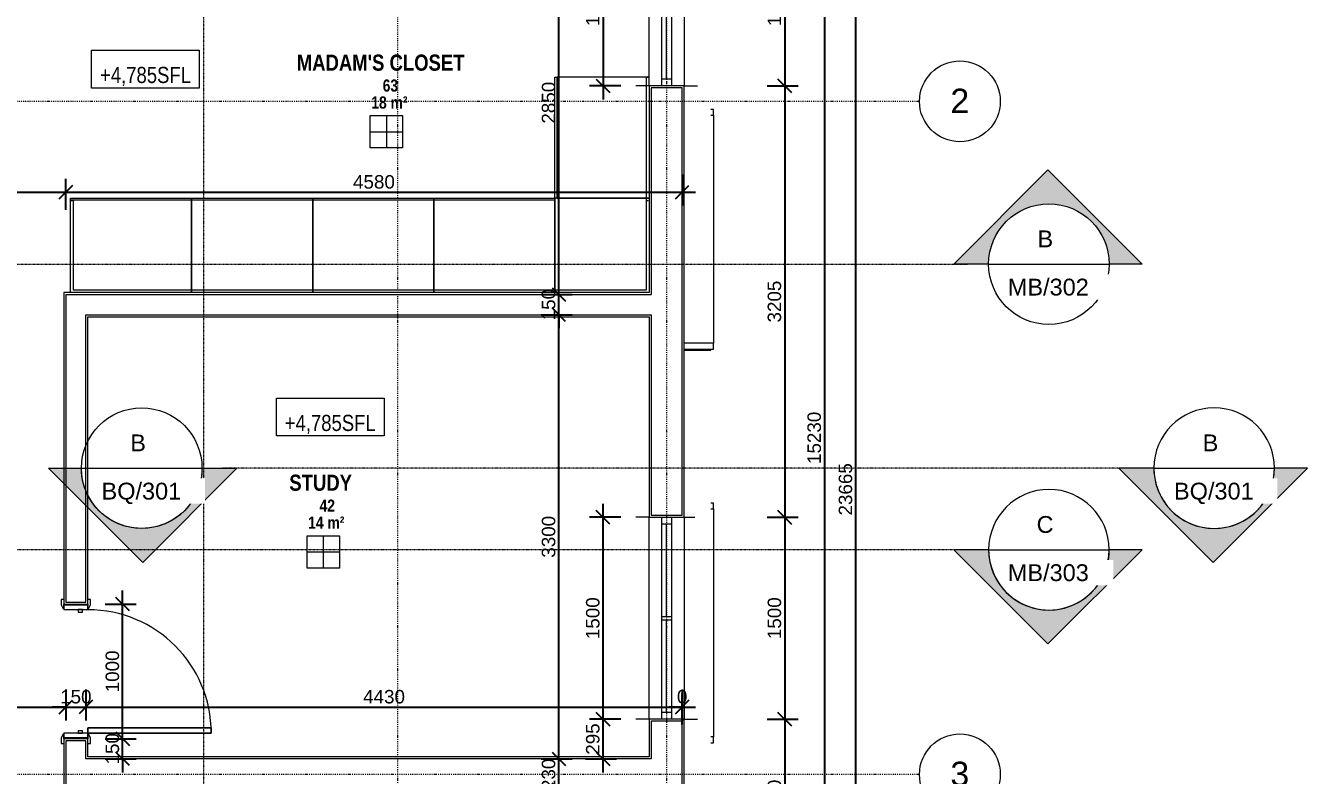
# Model space of a CAD drawing. Header units: millimetres. Extents: x -21051 to 202668, y -15646 to 13691.
# Drawn here: x 67724 to 77248, y -3515 to 2055 of the extents above; entities that cross this region are included whole.
import ezdxf

# ---------------------------------------------------------------- set-up
doc = ezdxf.new("R2010")
doc.units = ezdxf.units.MM
for name, pattern in [('Centre', [14.4, 3, -2.2, 7, -2.2]), ('Dash dot', [15.875, 6.35, -4.7625, 0, -4.7625]), ('TD_Dash', [4, 2, -2]), ('TD_Level Line', [8, 4, -2, 0, -2])]:
    doc.linetypes.add(name, pattern=pattern)
for name, color, linetype, lineweight in [('A-ANNO-DIMS', 211, 'Continuous', 9), ('A-AREA-IDEN', 2, 'Continuous', 9), ('A-DETL-MBND', 5, 'Continuous', 5), ('A-DOOR', 31, 'Continuous', 5), ('A-DOOR-FRAM', 31, 'Continuous', 5), ('A-GLAZ', 151, 'Continuous', 5), ('A-WALL', 113, 'Continuous', 5), ('G-ANNO-DIMS', 111, 'Continuous', 9), ('G-ANNO-SYMB', 111, 'Continuous', 9), ('I-WALL', 2, 'Continuous', 5), ('Q-CASE', 31, 'Continuous', 5), ('Q-CASE-HDLN', 31, 'TD_Dash', 5), ('S-GRID', 1, 'Continuous', 9), ('S-GRID-IDEN', 1, 'Continuous', 9)]:
    doc.layers.add(name, color=color, linetype=linetype, lineweight=lineweight)
doc.layers.get('0').off()
doc.styles.add('Arial', font='arial.ttf', dxfattribs={"height": 250})
doc.styles.add('Arial Narrow_1', font='ARIALN.TTF', dxfattribs={"height": 120})
doc.styles.add('Arial Narrow_B', font='ARIALNB.TTF', dxfattribs={"height": 90})
doc.styles.add('Arial Narrow_B_1', font='ARIALNB.TTF', dxfattribs={"height": 120})
doc.styles.add('Arial_1', font='arial.ttf', dxfattribs={"height": 125})
doc.styles.add('Arial_3', font='arial.ttf', dxfattribs={"height": 100})
doc.dimstyles.new('Arial_1_0', dxfattribs={"dimscale": 304.8, "dimtxt": 102.02594, "dimasz": 0.328084, "dimexe": 0.328084, "dimexo": 0.0625, "dimgap": 0.082021, "dimtad": 1, "dimdec": 0, "dimzin": 0, "dimdsep": 46, "dimtxsty": 'Arial_3', "dimblk1": 'OBLIQUE', "dimblk2": 'OBLIQUE', "dimsah": 1, "dimcen": 0.09, "dimdle": 0.328084, "dimazin": 0, "dimtfac": 1, "dimtdec": 4, "dimtix": 1, "dimtmove": 0, "dimatfit": 3, "dimfxl": 0.492126, "dimfxlon": 1, "dimtvp": 1, "dimtolj": 1, "dimtzin": 0, "dimarcsym": 2})

# ---------------------------------------------------------------- blocks, each defined once
blk = doc.blocks.new('Casement - 2L - 1500 X 1800-1200021-01_First floor')
at = {"layer": 'A-GLAZ'}
for p, q in [((-423.8, 130), (-423.8, 210)), ((1076.2, 130), (1076.2, 230)), ((-423.8, 35), (-373.8, 35)), ((-373.8, 35), (1026.2, 35)), ((-373.8, 35), (-373.8, -35)), ((313.2, 0), (-373.8, 0)), ((-373.8, 0), (-373.8, -15)), ((1026.2, 0), (339.2, 0)), ((1026.2, 35), (1026.2, -35)), ((1026.2, 35), (1076.2, 35)), ((-373.8, -35), (-423.8, -35)), ((1026.2, -35), (-373.8, -35)), ((1076.2, -35), (1026.2, -35)), ((-423.8, -130), (-423.8, -230)), ((1076.2, -130), (1076.2, -230))]:
    blk.add_line(p, q, dxfattribs=at)
at = {"layer": 'A-GLAZ', "linetype": 'Centre'}
for p, q in [((313.2, -35), (313.2, 35)), ((339.2, -35), (339.2, 35))]:
    blk.add_line(p, q, dxfattribs=at)
blk = doc.blocks.new('Casement - 2L - 900 toilet-917322-01_First floor')
at = {"layer": 'A-GLAZ'}
for p, q in [((-273.8, 130), (-273.8, 210)), ((926.2, 130), (926.2, 230)), ((-273.8, 35), (-223.8, 35)), ((-223.8, 35), (876.2, 35)), ((-223.8, 35), (-223.8, -35)), ((313.2, 0), (-223.8, 0)), ((-223.8, 0), (-223.8, -15)), ((876.2, 35), (876.2, -35)), ((876.2, 35), (926.2, 35)), ((-223.8, -35), (-273.8, -35)), ((876.2, -35), (-223.8, -35)), ((876.2, 0), (339.2, 0)), ((926.2, -35), (876.2, -35)), ((-273.8, -130), (-273.8, -230)), ((926.2, -130), (926.2, -230))]:
    blk.add_line(p, q, dxfattribs=at)
at = {"layer": 'A-GLAZ', "linetype": 'Centre'}
for p, q in [((313.2, -35), (313.2, 35)), ((339.2, -35), (339.2, 35))]:
    blk.add_line(p, q, dxfattribs=at)
blk = doc.blocks.new('Doors_IntSgl - 1000x2700mm-1172064-01_First floor')
at = {"layer": 'A-DOOR'}
for p, q in [((420, 1006), (420, 90)), ((458, 1006), (420, 1006)), ((420, 90), (420, 1006)), ((420, 1006), (458, 1006)), ((458, 90), (458, 1006)), ((458, 1006), (458, 90)), ((-495, 110), (-535, 110)), ((-535, 110), (-535, 90)), ((-469, 96), (-495, 110)), ((495, 110), (469, 96)), ((535, 110), (495, 110)), ((535, 90), (535, 110)), ((-500, 90), (-465, 90)), ((420, 90), (458, 90)), ((458, 90), (420, 90)), ((465, 90), (500, 90)), ((-535, -90), (-535, -110)), ((-465, -90), (-500, -90)), ((500, -90), (465, -90)), ((535, -110), (535, -90)), ((-535, -110), (-495, -110)), ((-495, -110), (-469, -96)), ((469, -96), (495, -110)), ((495, -110), (535, -110))]:
    blk.add_line(p, q, dxfattribs=at)
for centre, radius, start, end in [((458, 90), 916, 90, 180), ((-473, 89), 8.06, 7.12502, 60.25512), ((-473, 89), 8.06, 7.12502, 60.25512), ((473, 89), 8.06, 119.74488, 172.87498), ((473, 89), 8.06, 119.74488, 172.87498), ((-473, -89), 8.06, 299.74488, 352.87498), ((473, -89), 8.06, 187.12502, 240.25512)]:
    blk.add_arc(centre, radius, start, end, dxfattribs=at)
at = {"layer": 'A-DOOR-FRAM'}
for p, q in [((-460, 90), (-492, 90)), ((-492, 90), (-492, -90)), ((-460, -90), (-460, 90)), ((-441, 50), (-460, 50)), ((-460, 50), (-460, 18)), ((-460, 18), (-441, 18)), ((-441, 18), (-441, 50)), ((460, 50), (441, 50)), ((441, 50), (441, 18)), ((441, 18), (460, 18)), ((460, 90), (460, -90)), ((492, 90), (460, 90)), ((460, 18), (460, 50)), ((492, -90), (492, 90)), ((-492, -90), (-460, -90)), ((460, -90), (492, -90))]:
    blk.add_line(p, q, dxfattribs=at)
blk = doc.blocks.new('CAS_Casework - 1 Primary  __ Bedroom-1172080-01_First floor')
at = {"layer": 'Q-CASE'}
for p, q in [((-405.3, 580), (-405.3, 600)), ((-405.3, 580), (-405.3, -85)), ((474.7, 580), (-405.3, 580)), ((474.7, -85), (474.7, 580)), ((494.7, 600), (494.7, -85)), ((-405.3, -85), (474.7, -85)), ((-405.3, -100), (-405.3, -85)), ((474.7, -85), (494.7, -85)), ((494.7, -85), (474.7, -85)), ((494.7, -85), (494.7, -100)), ((494.7, -100), (-405.3, -100))]:
    blk.add_line(p, q, dxfattribs=at)
at = {"layer": 'Q-CASE-HDLN'}
for p, q in [((-405.3, 600), (-405.3, 580)), ((494.7, 600), (494.7, -80)), ((474.7, -80), (494.7, -80))]:
    blk.add_line(p, q, dxfattribs=at)
blk = doc.blocks.new('CAS_Casework - 1 Primary  __ Bedroom-1172083-01_First floor')
at = {"layer": 'Q-CASE'}
for p, q in [((-405.3, 580), (-405.3, 600)), ((-405.3, 580), (-405.3, -85)), ((494.7, 580), (-405.3, 580)), ((494.7, 600), (494.7, 580)), ((494.7, -85), (494.7, 580)), ((-405.3, -85), (494.7, -85)), ((-405.3, -100), (-405.3, -85)), ((494.7, -85), (494.7, -100)), ((494.7, -100), (-405.3, -100))]:
    blk.add_line(p, q, dxfattribs=at)
at = {"layer": 'Q-CASE-HDLN'}
for p, q in [((-405.3, 600), (-405.3, 580)), ((494.7, 600), (494.7, 580))]:
    blk.add_line(p, q, dxfattribs=at)
blk = doc.blocks.new('CAS_Casework - 1 Primary  __ Bedroom-V12-01_First floor')
at = {"layer": 'Q-CASE'}
for p, q in [((-405.3, 580), (-405.3, 600)), ((-405.3, 580), (-405.3, -85)), ((494.7, 580), (-405.3, 580)), ((494.7, 600), (494.7, 580)), ((494.7, -85), (494.7, 580)), ((-405.3, -85), (494.7, -85)), ((494.7, -85), (494.7, -100)), ((494.7, -100), (-405.3, -100))]:
    blk.add_line(p, q, dxfattribs=at)
at = {"layer": 'Q-CASE-HDLN'}
for p, q in [((-405.3, 600), (-405.3, 580)), ((494.7, 600), (494.7, 580))]:
    blk.add_line(p, q, dxfattribs=at)
blk = doc.blocks.new('CAS_Casework - 1 Primary  __ Bedroom-1172086-01_First floor')
at = {"layer": 'Q-CASE'}
for p, q in [((-285.3, 580), (-285.3, -100)), ((394.7, 580), (-285.3, 580)), ((394.7, 600), (394.7, 580)), ((394.7, -100), (394.7, 580)), ((-285.3, -100), (-305.3, -100)), ((-285.3, -100), (394.7, -100))]:
    blk.add_line(p, q, dxfattribs=at)
at = {"layer": 'Q-CASE-HDLN'}
for p, q in [((394.7, 600), (394.7, 580)), ((-305.3, -80), (-285.3, -80))]:
    blk.add_line(p, q, dxfattribs=at)
blk = doc.blocks.new('CAS_Casework - 1 Primary  __ Bedroom-V13-01_First floor')
at = {"layer": 'Q-CASE'}
for p, q in [((-405.3, 580), (-405.3, 600)), ((-405.3, 580), (-405.3, -85)), ((494.7, 580), (-405.3, 580)), ((494.7, 600), (494.7, 580)), ((494.7, -85), (494.7, 580)), ((-405.3, -85), (494.7, -85)), ((-405.3, -100), (-405.3, -85)), ((494.7, -100), (-405.3, -100))]:
    blk.add_line(p, q, dxfattribs=at)
at = {"layer": 'Q-CASE-HDLN'}
for p, q in [((-405.3, 600), (-405.3, 580)), ((494.7, 600), (494.7, 580))]:
    blk.add_line(p, q, dxfattribs=at)
blk = doc.blocks.new('hood 43 - hood 1-1147549-01_First floor')
at = {"layer": 'A-DETL-MBND'}
for p, q in [((-5307.3, -4253.2), (-7000.9, -4308.9)), ((-5308, -4233.2), (-5307.3, -4253.2)), ((-5307.3, -4253.2), (-5264.3, -4251.8)), ((-5264.3, -4251.8), (-5265, -4231.8)), ((-7044.6, -4290.3), (-7044, -4310.3)), ((-7044, -4310.3), (-7000.9, -4308.9)), ((-7000.9, -4308.9), (-7001.6, -4288.9))]:
    blk.add_line(p, q, dxfattribs=at)
blk = doc.blocks.new('hood 44 - hood 1-1150410-01_First floor')
at = {"layer": 'A-DETL-MBND'}
for p, q in [((-7058.5, -4093.2), (-7052, -4290.6)), ((-7051.1, -4092.9), (-7044, -4310.3)), ((-7000.9, -4308.9), (-7008.1, -4091.5)), ((-5307.3, -4253.2), (-7000.9, -4308.9)), ((-5308, -4233.2), (-5307.3, -4253.2)), ((-5307.3, -4253.2), (-5264.3, -4251.8)), ((-5264.3, -4251.8), (-5265, -4231.8)), ((-7052, -4290.6), (-7044.6, -4290.3)), ((-7044, -4310.3), (-7000.9, -4308.9))]:
    blk.add_line(p, q, dxfattribs=at)
blk = doc.blocks.new('Grid - _-182767-01_First floor')
at = {"layer": 'S-GRID-IDEN'}
blk.add_circle((0, 0), 3, dxfattribs=at)
blk = doc.blocks.new('Section - _-1243848-01_First floor')
at = {"layer": 'G-ANNO-SYMB'}
h = blk.add_hatch(color=256, dxfattribs=at)
edge = h.paths.add_edge_path()
edge.add_line((-12.925, 0), (-5.927, 6.998))
edge.add_line((-5.927, 6.998), (1.071, 0))
edge.add_line((1.071, 0), (-1.52, 0))
edge.add_arc((-6, 0), 4.48, 0, 180)
edge.add_line((-10.48, 0), (-12.925, 0))
for p, q in [((-5.927, 6.998), (-12.925, 0)), ((1.071, 0), (-5.927, 6.998)), ((-12.925, 0), (-10.48, 0)), ((-1.52, 0), (1.071, 0))]:
    blk.add_line(p, q, dxfattribs=at)
for start, end in [(360, 180), (0, 180), (180, 360)]:
    blk.add_arc((-6, 0), 4.48, start, end, dxfattribs=at)
blk = doc.blocks.new('Room Tag B - Medium_rfaX - Name and Number-1261570-01_First floor')
at = {"layer": 'A-AREA-IDEN'}
for p, q in [((-2.752, -5.004), (-2.752, -2.604)), ((-2.752, -2.604), (-0.352, -2.604)), ((-1.552, -2.604), (-1.552, -5.004)), ((-0.352, -2.604), (-0.352, -5.004)), ((-2.752, -3.804), (-0.352, -3.804)), ((-0.352, -5.004), (-2.752, -5.004))]:
    blk.add_line(p, q, dxfattribs=at)
blk = doc.blocks.new('_Oblique')
at = {"color": 0, "linetype": 'ByBlock', "lineweight": -2}
blk.add_line((-0.5, -0.5), (0.5, 0.5), dxfattribs=at)
blk = doc.blocks.new('*D925')
at = {"layer": 'A-ANNO-DIMS', "color": 0, "lineweight": -2, "transparency": 16777216}
for p, q in [((73364.1, 2907.3), (73364.1, 1507.3)), ((73233.2, 2807.3), (73464.1, 2807.3)), ((73233.2, 1607.3), (73464.1, 1607.3))]:
    blk.add_line(p, q, dxfattribs=at)
at = {"layer": 'Defpoints', "color": 0, "transparency": 16777216}
for p in [(73214.1, 2807.3), (73214.1, 1607.3), (73364.1, 1607.3)]:
    blk.add_point(p, dxfattribs=at)
at = {"layer": 'A-ANNO-DIMS', "color": 0, "lineweight": -2, "transparency": 16777216, "xscale": 100, "yscale": 100, "zscale": 100}
for p, rotation in [((73364.1, 2807.3), 90), ((73364.1, 1607.3), 270)]:
    blk.add_blockref('_Oblique', p, dxfattribs=dict(at, rotation=rotation))
at = {"layer": 'A-ANNO-DIMS', "color": 0, "transparency": 16777216, "insert": (73288.1, 2207.3), "char_height": 100, "width": 369.177, "attachment_point": 5, "rotation": 90, "style": 'Arial_3'}
blk.add_mtext('\\A1;1200', dxfattribs=at)
blk = doc.blocks.new('*D926')
at = {"layer": 'A-ANNO-DIMS', "color": 0, "lineweight": -2, "transparency": 16777216}
for p, q in [((73364.1, 1707.3), (73364.1, -1697.7)), ((73233.2, 1607.3), (73464.1, 1607.3)), ((73233.2, -1597.7), (73464.1, -1597.7))]:
    blk.add_line(p, q, dxfattribs=at)
at = {"layer": 'Defpoints', "color": 0, "transparency": 16777216}
for p in [(73214.1, 1607.3), (73214.1, -1597.7), (73364.1, -1597.7)]:
    blk.add_point(p, dxfattribs=at)
at = {"layer": 'A-ANNO-DIMS', "color": 0, "lineweight": -2, "transparency": 16777216, "xscale": 100, "yscale": 100, "zscale": 100}
for p, rotation in [((73364.1, 1607.3), 90), ((73364.1, -1597.7), 270)]:
    blk.add_blockref('_Oblique', p, dxfattribs=dict(at, rotation=rotation))
at = {"layer": 'A-ANNO-DIMS', "color": 0, "transparency": 16777216, "insert": (73288.1, 4.8), "char_height": 100, "width": 369.177, "attachment_point": 5, "rotation": 90, "style": 'Arial_3'}
blk.add_mtext('\\A1;3205', dxfattribs=at)
blk = doc.blocks.new('*D927')
at = {"layer": 'A-ANNO-DIMS', "color": 0, "lineweight": -2, "transparency": 16777216}
for p, q in [((73364.1, -1497.7), (73364.1, -3197.7)), ((73233.2, -1597.7), (73464.1, -1597.7)), ((73233.2, -3097.7), (73464.1, -3097.7))]:
    blk.add_line(p, q, dxfattribs=at)
at = {"layer": 'Defpoints', "color": 0, "transparency": 16777216}
for p in [(73214.1, -1597.7), (73214.1, -3097.7), (73364.1, -3097.7)]:
    blk.add_point(p, dxfattribs=at)
at = {"layer": 'A-ANNO-DIMS', "color": 0, "lineweight": -2, "transparency": 16777216, "xscale": 100, "yscale": 100, "zscale": 100}
for p, rotation in [((73364.1, -1597.7), 90), ((73364.1, -3097.7), 270)]:
    blk.add_blockref('_Oblique', p, dxfattribs=dict(at, rotation=rotation))
at = {"layer": 'A-ANNO-DIMS', "color": 0, "transparency": 16777216, "insert": (73288.1, -2347.7), "char_height": 100, "width": 369.177, "attachment_point": 5, "rotation": 90, "style": 'Arial_3'}
blk.add_mtext('\\A1;1500', dxfattribs=at)
blk = doc.blocks.new('*D928')
at = {"layer": 'A-ANNO-DIMS', "color": 0, "lineweight": -2, "transparency": 16777216}
for p, q in [((73364.1, -2997.7), (73364.1, -4407.7)), ((73233.2, -3097.7), (73464.1, -3097.7)), ((73233.2, -4307.7), (73464.1, -4307.7))]:
    blk.add_line(p, q, dxfattribs=at)
at = {"layer": 'Defpoints', "color": 0, "transparency": 16777216}
for p in [(73214.1, -3097.7), (73214.1, -4307.7), (73364.1, -4307.7)]:
    blk.add_point(p, dxfattribs=at)
at = {"layer": 'A-ANNO-DIMS', "color": 0, "lineweight": -2, "transparency": 16777216, "xscale": 100, "yscale": 100, "zscale": 100}
for p, rotation in [((73364.1, -3097.7), 90), ((73364.1, -4307.7), 270)]:
    blk.add_blockref('_Oblique', p, dxfattribs=dict(at, rotation=rotation))
at = {"layer": 'A-ANNO-DIMS', "color": 0, "transparency": 16777216, "insert": (73288.1, -3702.7), "char_height": 100, "width": 369.177, "attachment_point": 5, "rotation": 90, "style": 'Arial_3'}
blk.add_mtext('\\A1;1210', dxfattribs=at)
blk = doc.blocks.new('*D932')
at = {"layer": 'A-ANNO-DIMS', "color": 0, "lineweight": -2, "transparency": 16777216}
for p, q in [((73659.7, 6707.3), (73659.7, -8722.7)), ((73528.8, 6607.3), (73759.7, 6607.3)), ((73528.8, -8622.7), (73759.7, -8622.7))]:
    blk.add_line(p, q, dxfattribs=at)
at = {"layer": 'Defpoints', "color": 0, "transparency": 16777216}
for p in [(73509.7, 6607.3), (73509.7, -8622.7), (73659.7, -8622.7)]:
    blk.add_point(p, dxfattribs=at)
at = {"layer": 'A-ANNO-DIMS', "color": 0, "lineweight": -2, "transparency": 16777216, "xscale": 100, "yscale": 100, "zscale": 100}
for p, rotation in [((73659.7, 6607.3), 90), ((73659.7, -8622.7), 270)]:
    blk.add_blockref('_Oblique', p, dxfattribs=dict(at, rotation=rotation))
at = {"layer": 'A-ANNO-DIMS', "color": 0, "transparency": 16777216, "insert": (73583.6, -1007.7), "char_height": 100, "width": 461.471, "attachment_point": 5, "rotation": 90, "style": 'Arial_3'}
blk.add_mtext('\\A1;15230', dxfattribs=at)
blk = doc.blocks.new('*D951')
at = {"layer": 'A-ANNO-DIMS', "color": 0, "lineweight": -2, "transparency": 16777216}
for p, q in [((73892, -13322.7), (73892, 10542.3)), ((73761, 10442.3), (73992, 10442.3)), ((73761, -13222.7), (73992, -13222.7))]:
    blk.add_line(p, q, dxfattribs=at)
at = {"layer": 'Defpoints', "color": 0, "transparency": 16777216}
for p in [(73742, 10442.3), (73892, 10442.3), (73742, -13222.7)]:
    blk.add_point(p, dxfattribs=at)
at = {"layer": 'A-ANNO-DIMS', "color": 0, "lineweight": -2, "transparency": 16777216, "xscale": 100, "yscale": 100, "zscale": 100}
for p, rotation in [((73892, 10442.3), 90), ((73892, -13222.7), 270)]:
    blk.add_blockref('_Oblique', p, dxfattribs=dict(at, rotation=rotation))
at = {"layer": 'A-ANNO-DIMS', "color": 0, "transparency": 16777216, "insert": (73815.9, -1390.2), "char_height": 100, "width": 461.471, "attachment_point": 5, "rotation": 90, "style": 'Arial_3'}
blk.add_mtext('\\A1;23665', dxfattribs=at)
blk = doc.blocks.new('*D1027')
at = {"layer": 'A-ANNO-DIMS', "color": 0, "lineweight": -2, "transparency": 16777216}
for p, q in [((66602, -2876.4), (66602, -3107.4)), ((68022, -2876.4), (68022, -3107.4)), ((66502, -3007.4), (68122, -3007.4))]:
    blk.add_line(p, q, dxfattribs=at)
at = {"layer": 'Defpoints', "color": 0, "transparency": 16777216}
for p in [(66602, -2857.4), (68022, -2857.4), (68022, -3007.4)]:
    blk.add_point(p, dxfattribs=at)
at = {"layer": 'A-ANNO-DIMS', "color": 0, "lineweight": -2, "transparency": 16777216, "xscale": 100, "yscale": 100, "zscale": 100, "rotation": 180}
blk.add_blockref('_Oblique', (66602, -3007.4), dxfattribs=at)
at = {"layer": 'A-ANNO-DIMS', "color": 0, "lineweight": -2, "transparency": 16777216, "xscale": 100, "yscale": 100, "zscale": 100}
blk.add_blockref('_Oblique', (68022, -3007.4), dxfattribs=at)
at = {"layer": 'A-ANNO-DIMS', "color": 0, "transparency": 16777216, "insert": (67312, -2931.3), "char_height": 100, "width": 369.177, "attachment_point": 5, "style": 'Arial_3'}
blk.add_mtext('\\A1;1420', dxfattribs=at)
blk = doc.blocks.new('*D1028')
at = {"layer": 'A-ANNO-DIMS', "color": 0, "lineweight": -2, "transparency": 16777216}
for p, q in [((68022, -2876.4), (68022, -3107.4)), ((68172, -2876.4), (68172, -3107.4)), ((68022, -3007.4), (67922, -3007.4)), ((68022, -3007.4), (68172, -3007.4)), ((68172, -3007.4), (68272, -3007.4))]:
    blk.add_line(p, q, dxfattribs=at)
at = {"layer": 'Defpoints', "color": 0, "transparency": 16777216}
for p in [(68022, -2857.4), (68172, -2857.4), (68172, -3007.4)]:
    blk.add_point(p, dxfattribs=at)
at = {"layer": 'A-ANNO-DIMS', "color": 0, "lineweight": -2, "transparency": 16777216, "xscale": 100, "yscale": 100, "zscale": 100}
blk.add_blockref('_Oblique', (68022, -3007.4), dxfattribs=at)
at = {"layer": 'A-ANNO-DIMS', "color": 0, "lineweight": -2, "transparency": 16777216, "xscale": 100, "yscale": 100, "zscale": 100, "rotation": 180}
blk.add_blockref('_Oblique', (68172, -3007.4), dxfattribs=at)
at = {"layer": 'A-ANNO-DIMS', "color": 0, "transparency": 16777216, "insert": (68097, -2931.3), "char_height": 100, "width": 276.883, "attachment_point": 5, "style": 'Arial_3'}
blk.add_mtext('\\A1;150', dxfattribs=at)
blk = doc.blocks.new('*D1029')
at = {"layer": 'A-ANNO-DIMS', "color": 0, "lineweight": -2, "transparency": 16777216}
for p, q in [((68172, -2876.4), (68172, -3107.4)), ((72602, -2876.4), (72602, -3107.4)), ((68072, -3007.4), (72702, -3007.4))]:
    blk.add_line(p, q, dxfattribs=at)
at = {"layer": 'Defpoints', "color": 0, "transparency": 16777216}
for p in [(68172, -2857.4), (72602, -2857.4), (72602, -3007.4)]:
    blk.add_point(p, dxfattribs=at)
at = {"layer": 'A-ANNO-DIMS', "color": 0, "lineweight": -2, "transparency": 16777216, "xscale": 100, "yscale": 100, "zscale": 100, "rotation": 180}
blk.add_blockref('_Oblique', (68172, -3007.4), dxfattribs=at)
at = {"layer": 'A-ANNO-DIMS', "color": 0, "lineweight": -2, "transparency": 16777216, "xscale": 100, "yscale": 100, "zscale": 100}
blk.add_blockref('_Oblique', (72602, -3007.4), dxfattribs=at)
at = {"layer": 'A-ANNO-DIMS', "color": 0, "transparency": 16777216, "insert": (70387, -2931.3), "char_height": 100, "width": 369.177, "attachment_point": 5, "style": 'Arial_3'}
blk.add_mtext('\\A1;4430', dxfattribs=at)
blk = doc.blocks.new('*D1030')
at = {"layer": 'A-ANNO-DIMS', "color": 0, "lineweight": -2, "transparency": 16777216}
for p, q in [((72602, -2876.4), (72602, -3107.4)), ((72602, -3138.3), (72602, -2907.4)), ((72602, -3007.4), (72502, -3007.4)), ((72602, -3007.4), (72702, -3007.4))]:
    blk.add_line(p, q, dxfattribs=at)
at = {"layer": 'Defpoints', "color": 0, "transparency": 16777216}
for p in [(72602, -2857.4), (72602, -3007.4), (72602, -3157.4)]:
    blk.add_point(p, dxfattribs=at)
at = {"layer": 'A-ANNO-DIMS', "color": 0, "lineweight": -2, "transparency": 16777216, "xscale": 100, "yscale": 100, "zscale": 100}
blk.add_blockref('_Oblique', (72602, -3007.4), dxfattribs=at)
at = {"layer": 'A-ANNO-DIMS', "color": 0, "lineweight": -2, "transparency": 16777216, "xscale": 100, "yscale": 100, "zscale": 100, "rotation": 180}
blk.add_blockref('_Oblique', (72602, -3007.4), dxfattribs=at)
at = {"layer": 'A-ANNO-DIMS', "color": 0, "transparency": 16777216, "insert": (72602, -2931.3), "char_height": 100, "width": 92.294, "attachment_point": 5, "style": 'Arial_3'}
blk.add_mtext('\\A1;0', dxfattribs=at)
blk = doc.blocks.new('*D1040')
at = {"layer": 'A-ANNO-DIMS', "color": 0, "lineweight": -2, "transparency": 16777216}
for p, q in [((66602, 948.4), (66602, 717.4)), ((68022, 686.5), (68022, 917.4)), ((66502, 817.4), (68122, 817.4))]:
    blk.add_line(p, q, dxfattribs=at)
at = {"layer": 'Defpoints', "color": 0, "transparency": 16777216}
for p in [(66602, 967.4), (68022, 817.4), (68022, 667.4)]:
    blk.add_point(p, dxfattribs=at)
at = {"layer": 'A-ANNO-DIMS', "color": 0, "lineweight": -2, "transparency": 16777216, "xscale": 100, "yscale": 100, "zscale": 100, "rotation": 180}
blk.add_blockref('_Oblique', (66602, 817.4), dxfattribs=at)
at = {"layer": 'A-ANNO-DIMS', "color": 0, "lineweight": -2, "transparency": 16777216, "xscale": 100, "yscale": 100, "zscale": 100}
blk.add_blockref('_Oblique', (68022, 817.4), dxfattribs=at)
at = {"layer": 'A-ANNO-DIMS', "color": 0, "transparency": 16777216, "insert": (67312, 893.5), "char_height": 100, "width": 369.177, "attachment_point": 5, "style": 'Arial_3'}
blk.add_mtext('\\A1;1420', dxfattribs=at)
blk = doc.blocks.new('*D1041')
at = {"layer": 'A-ANNO-DIMS', "color": 0, "lineweight": -2, "transparency": 16777216}
for p, q in [((68022, 686.5), (68022, 917.4)), ((72602, 948.4), (72602, 717.4)), ((67922, 817.4), (72702, 817.4))]:
    blk.add_line(p, q, dxfattribs=at)
at = {"layer": 'Defpoints', "color": 0, "transparency": 16777216}
for p in [(72602, 967.4), (72602, 817.4), (68022, 667.4)]:
    blk.add_point(p, dxfattribs=at)
at = {"layer": 'A-ANNO-DIMS', "color": 0, "lineweight": -2, "transparency": 16777216, "xscale": 100, "yscale": 100, "zscale": 100, "rotation": 180}
blk.add_blockref('_Oblique', (68022, 817.4), dxfattribs=at)
at = {"layer": 'A-ANNO-DIMS', "color": 0, "lineweight": -2, "transparency": 16777216, "xscale": 100, "yscale": 100, "zscale": 100}
blk.add_blockref('_Oblique', (72602, 817.4), dxfattribs=at)
at = {"layer": 'A-ANNO-DIMS', "color": 0, "transparency": 16777216, "insert": (70312, 893.5), "char_height": 100, "width": 369.177, "attachment_point": 5, "style": 'Arial_3'}
blk.add_mtext('\\A1;4580', dxfattribs=at)
blk = doc.blocks.new('*D1045')
at = {"layer": 'A-ANNO-DIMS', "color": 0, "lineweight": -2, "transparency": 16777216}
for p, q in [((72014.4, 2907.3), (72014.4, 1507.3)), ((72145.3, 2807.3), (71914.4, 2807.3)), ((72145.3, 1607.3), (71914.4, 1607.3))]:
    blk.add_line(p, q, dxfattribs=at)
at = {"layer": 'Defpoints', "color": 0, "transparency": 16777216}
for p in [(72164.4, 2807.3), (72014.4, 1607.3), (72164.4, 1607.3)]:
    blk.add_point(p, dxfattribs=at)
at = {"layer": 'A-ANNO-DIMS', "color": 0, "lineweight": -2, "transparency": 16777216, "xscale": 100, "yscale": 100, "zscale": 100}
for p, rotation in [((72014.4, 2807.3), 90), ((72014.4, 1607.3), 270)]:
    blk.add_blockref('_Oblique', p, dxfattribs=dict(at, rotation=rotation))
at = {"layer": 'A-ANNO-DIMS', "color": 0, "transparency": 16777216, "insert": (71938.3, 2207.3), "char_height": 100, "width": 369.177, "attachment_point": 5, "rotation": 90, "style": 'Arial_3'}
blk.add_mtext('\\A1;1200', dxfattribs=at)
blk = doc.blocks.new('*D1046')
at = {"layer": 'A-ANNO-DIMS', "color": 0, "lineweight": -2, "transparency": 16777216}
for p, q in [((72014.4, -3492.7), (72014.4, -2997.7)), ((72145.3, -3097.7), (71914.4, -3097.7)), ((71883.4, -3392.7), (72114.4, -3392.7))]:
    blk.add_line(p, q, dxfattribs=at)
at = {"layer": 'Defpoints', "color": 0, "transparency": 16777216}
for p in [(72014.4, -3097.7), (72164.4, -3097.7), (71864.4, -3392.7)]:
    blk.add_point(p, dxfattribs=at)
at = {"layer": 'A-ANNO-DIMS', "color": 0, "lineweight": -2, "transparency": 16777216, "xscale": 100, "yscale": 100, "zscale": 100}
for p, rotation in [((72014.4, -3097.7), 90), ((72014.4, -3392.7), 270)]:
    blk.add_blockref('_Oblique', p, dxfattribs=dict(at, rotation=rotation))
at = {"layer": 'A-ANNO-DIMS', "color": 0, "transparency": 16777216, "insert": (71938.3, -3245.2), "char_height": 100, "width": 276.883, "attachment_point": 5, "rotation": 90, "style": 'Arial_3'}
blk.add_mtext('\\A1;295', dxfattribs=at)
blk = doc.blocks.new('*D1047')
at = {"layer": 'A-ANNO-DIMS', "color": 0, "lineweight": -2, "transparency": 16777216}
for p, q in [((72014.4, -3197.7), (72014.4, -1497.7)), ((72145.3, -1597.7), (71914.4, -1597.7)), ((72145.3, -3097.7), (71914.4, -3097.7))]:
    blk.add_line(p, q, dxfattribs=at)
at = {"layer": 'Defpoints', "color": 0, "transparency": 16777216}
for p in [(72014.4, -1597.7), (72164.4, -1597.7), (72164.4, -3097.7)]:
    blk.add_point(p, dxfattribs=at)
at = {"layer": 'A-ANNO-DIMS', "color": 0, "lineweight": -2, "transparency": 16777216, "xscale": 100, "yscale": 100, "zscale": 100}
for p, rotation in [((72014.4, -1597.7), 90), ((72014.4, -3097.7), 270)]:
    blk.add_blockref('_Oblique', p, dxfattribs=dict(at, rotation=rotation))
at = {"layer": 'A-ANNO-DIMS', "color": 0, "transparency": 16777216, "insert": (71938.3, -2347.7), "char_height": 100, "width": 369.177, "attachment_point": 5, "rotation": 90, "style": 'Arial_3'}
blk.add_mtext('\\A1;1500', dxfattribs=at)
blk = doc.blocks.new('*D1052')
at = {"layer": 'A-ANNO-DIMS', "color": 0, "lineweight": -2, "transparency": 16777216}
for p, q in [((71685.8, -3392.7), (71685.8, -3292.7)), ((71554.9, -3392.7), (71785.8, -3392.7)), ((71685.8, -3622.7), (71685.8, -3392.7)), ((71554.9, -3622.7), (71785.8, -3622.7)), ((71685.8, -3622.7), (71685.8, -3722.7))]:
    blk.add_line(p, q, dxfattribs=at)
at = {"layer": 'Defpoints', "color": 0, "transparency": 16777216}
for p in [(71535.8, -3392.7), (71685.8, -3392.7), (71535.8, -3622.7)]:
    blk.add_point(p, dxfattribs=at)
at = {"layer": 'A-ANNO-DIMS', "color": 0, "lineweight": -2, "transparency": 16777216, "xscale": 100, "yscale": 100, "zscale": 100}
for p, rotation in [((71685.8, -3392.7), 270), ((71685.8, -3622.7), 90)]:
    blk.add_blockref('_Oblique', p, dxfattribs=dict(at, rotation=rotation))
at = {"layer": 'A-ANNO-DIMS', "color": 0, "transparency": 16777216, "insert": (71609.8, -3507.7), "char_height": 100, "width": 276.883, "attachment_point": 5, "rotation": 90, "style": 'Arial_3'}
blk.add_mtext('\\A1;230', dxfattribs=at)
blk = doc.blocks.new('*D1053')
at = {"layer": 'A-ANNO-DIMS', "color": 0, "lineweight": -2, "transparency": 16777216}
for p, q in [((71685.8, -3492.7), (71685.8, 7.3)), ((71554.9, -92.7), (71785.8, -92.7)), ((71554.9, -3392.7), (71785.8, -3392.7))]:
    blk.add_line(p, q, dxfattribs=at)
at = {"layer": 'Defpoints', "color": 0, "transparency": 16777216}
for p in [(71535.8, -92.7), (71685.8, -92.7), (71535.8, -3392.7)]:
    blk.add_point(p, dxfattribs=at)
at = {"layer": 'A-ANNO-DIMS', "color": 0, "lineweight": -2, "transparency": 16777216, "xscale": 100, "yscale": 100, "zscale": 100}
for p, rotation in [((71685.8, -92.7), 90), ((71685.8, -3392.7), 270)]:
    blk.add_blockref('_Oblique', p, dxfattribs=dict(at, rotation=rotation))
at = {"layer": 'A-ANNO-DIMS', "color": 0, "transparency": 16777216, "insert": (71609.8, -1742.7), "char_height": 100, "width": 369.177, "attachment_point": 5, "rotation": 90, "style": 'Arial_3'}
blk.add_mtext('\\A1;3300', dxfattribs=at)
blk = doc.blocks.new('*D1054')
at = {"layer": 'A-ANNO-DIMS', "color": 0, "lineweight": -2, "transparency": 16777216}
for p, q in [((71685.8, 57.3), (71685.8, 157.3)), ((71554.9, 57.3), (71785.8, 57.3)), ((71685.8, -92.7), (71685.8, 57.3)), ((71554.9, -92.7), (71785.8, -92.7)), ((71685.8, -92.7), (71685.8, -192.7))]:
    blk.add_line(p, q, dxfattribs=at)
at = {"layer": 'Defpoints', "color": 0, "transparency": 16777216}
for p in [(71535.8, 57.3), (71685.8, 57.3), (71535.8, -92.7)]:
    blk.add_point(p, dxfattribs=at)
at = {"layer": 'A-ANNO-DIMS', "color": 0, "lineweight": -2, "transparency": 16777216, "xscale": 100, "yscale": 100, "zscale": 100}
for p, rotation in [((71685.8, 57.3), 270), ((71685.8, -92.7), 90)]:
    blk.add_blockref('_Oblique', p, dxfattribs=dict(at, rotation=rotation))
at = {"layer": 'A-ANNO-DIMS', "color": 0, "transparency": 16777216, "insert": (71609.8, -17.7), "char_height": 100, "width": 276.883, "attachment_point": 5, "rotation": 90, "style": 'Arial_3'}
blk.add_mtext('\\A1;150', dxfattribs=at)
blk = doc.blocks.new('*D1055')
at = {"layer": 'A-ANNO-DIMS', "color": 0, "lineweight": -2, "transparency": 16777216}
for p, q in [((71685.8, -42.7), (71685.8, 3007.3)), ((71554.9, 2907.3), (71785.8, 2907.3)), ((71554.9, 57.3), (71785.8, 57.3))]:
    blk.add_line(p, q, dxfattribs=at)
at = {"layer": 'Defpoints', "color": 0, "transparency": 16777216}
for p in [(71535.8, 2907.3), (71685.8, 2907.3), (71535.8, 57.3)]:
    blk.add_point(p, dxfattribs=at)
at = {"layer": 'A-ANNO-DIMS', "color": 0, "lineweight": -2, "transparency": 16777216, "xscale": 100, "yscale": 100, "zscale": 100}
for p, rotation in [((71685.8, 2907.3), 90), ((71685.8, 57.3), 270)]:
    blk.add_blockref('_Oblique', p, dxfattribs=dict(at, rotation=rotation))
at = {"layer": 'A-ANNO-DIMS', "color": 0, "transparency": 16777216, "insert": (71609.8, 1482.3), "char_height": 100, "width": 369.177, "attachment_point": 5, "rotation": 90, "style": 'Arial_3'}
blk.add_mtext('\\A1;2850', dxfattribs=at)
blk = doc.blocks.new('*D1066')
at = {"layer": 'A-ANNO-DIMS', "color": 0, "lineweight": -2, "transparency": 16777216}
for p, q in [((68444.9, -3242.7), (68444.9, -3142.7)), ((68313.9, -3242.7), (68544.9, -3242.7)), ((68444.9, -3392.7), (68444.9, -3242.7)), ((68313.9, -3392.7), (68544.9, -3392.7)), ((68444.9, -3392.7), (68444.9, -3492.7))]:
    blk.add_line(p, q, dxfattribs=at)
at = {"layer": 'Defpoints', "color": 0, "transparency": 16777216}
for p in [(68294.9, -3242.7), (68444.9, -3242.7), (68294.9, -3392.7)]:
    blk.add_point(p, dxfattribs=at)
at = {"layer": 'A-ANNO-DIMS', "color": 0, "lineweight": -2, "transparency": 16777216, "xscale": 100, "yscale": 100, "zscale": 100}
for p, rotation in [((68444.9, -3242.7), 270), ((68444.9, -3392.7), 90)]:
    blk.add_blockref('_Oblique', p, dxfattribs=dict(at, rotation=rotation))
at = {"layer": 'A-ANNO-DIMS', "color": 0, "transparency": 16777216, "insert": (68368.8, -3317.7), "char_height": 100, "width": 276.883, "attachment_point": 5, "rotation": 90, "style": 'Arial_3'}
blk.add_mtext('\\A1;150', dxfattribs=at)
blk = doc.blocks.new('*D1067')
at = {"layer": 'A-ANNO-DIMS', "color": 0, "lineweight": -2, "transparency": 16777216}
for p, q in [((68444.9, -3342.7), (68444.9, -2142.7)), ((68313.9, -2242.7), (68544.9, -2242.7)), ((68313.9, -3242.7), (68544.9, -3242.7))]:
    blk.add_line(p, q, dxfattribs=at)
at = {"layer": 'Defpoints', "color": 0, "transparency": 16777216}
for p in [(68294.9, -2242.7), (68444.9, -2242.7), (68294.9, -3242.7)]:
    blk.add_point(p, dxfattribs=at)
at = {"layer": 'A-ANNO-DIMS', "color": 0, "lineweight": -2, "transparency": 16777216, "xscale": 100, "yscale": 100, "zscale": 100}
for p, rotation in [((68444.9, -2242.7), 90), ((68444.9, -3242.7), 270)]:
    blk.add_blockref('_Oblique', p, dxfattribs=dict(at, rotation=rotation))
at = {"layer": 'A-ANNO-DIMS', "color": 0, "transparency": 16777216, "insert": (68368.8, -2742.7), "char_height": 100, "width": 369.177, "attachment_point": 5, "rotation": 90, "style": 'Arial_3'}
blk.add_mtext('\\A1;1000', dxfattribs=at)
blk = doc.blocks.new('Spot Elevations - _-1243852-01_First floor')
at = {"layer": 'G-ANNO-DIMS'}
for p, q in [((-4, 0), (-4, 2.8125)), ((-4, 2.8125), (4, 2.8125)), ((4, 2.8125), (4, 0)), ((4, 0), (-4, 0))]:
    blk.add_line(p, q, dxfattribs=at)

msp = doc.modelspace()

# ---------------------------------------------------------------- linework, layer by layer
at = {"layer": 'A-WALL', "lineweight": 18}
for p, q in [((72602, 1592.3), (72372, 1592.3)), ((72372, 1592.3), (72372, 57.3)), ((72602, -1582.7), (72602, 1592.3)), ((72357, 72.3), (68007, 72.3)), ((68007, 72.3), (68007, -2242.7)), ((68022, 57.3), (72372, 57.3)), ((68022, 57.3), (68022, -2227.7)), ((68172, -92.7), (72372, -92.7)), ((68172, -2227.7), (68172, -92.7)), ((72372, -92.7), (72372, -1582.7)), ((68187, -107.7), (72357, -107.7)), ((68187, -2242.7), (68187, -107.7)), ((72372, -1582.7), (72602, -1582.7)), ((68007, -2242.7), (68187, -2242.7)), ((68022, -2227.7), (68172, -2227.7)), ((72372, -3112.7), (72372, -3392.7)), ((72602, -3112.7), (72372, -3112.7)), ((72602, -4292.7), (72602, -3112.7)), ((68187, -3242.7), (68007, -3242.7)), ((68007, -3242.7), (68007, -3637.7)), ((68022, -3257.7), (68022, -3622.7)), ((68172, -3257.7), (68022, -3257.7)), ((68172, -3392.7), (68172, -3257.7)), ((68187, -3377.7), (68187, -3242.7)), ((72372, -3392.7), (68172, -3392.7))]:
    msp.add_line(p, q, dxfattribs=at)
at = {"layer": 'G-ANNO-SYMB', "linetype": 'TD_Level Line', "lineweight": 18}
for p, q in [((69046.5, 11796.5), (69046.5, -14198.9)), ((44938.2, 283), (74727.3, 283)), ((75955, -1232.8), (69186.4, -1232.8)), ((74727.3, -1838.8), (44837.8, -1838.8))]:
    msp.add_line(p, q, dxfattribs=at)
at = {"layer": 'G-ANNO-SYMB'}
for p, q in [((74879.3, 283), (75775.3, 283)), ((68138.4, -1232.8), (69034.4, -1232.8)), ((76107, -1232.8), (77003, -1232.8)), ((74879.3, -1838.8), (75775.3, -1838.8))]:
    msp.add_line(p, q, dxfattribs=at)
at = {"layer": 'I-WALL'}
for p, q in [((72357, 1607.3), (72357, 2807.3)), ((72617, 2807.3), (72617, 1607.3)), ((72357, -3097.7), (72357, -1597.7)), ((72617, -1597.7), (72617, -3097.7))]:
    msp.add_line(p, q, dxfattribs=at)
at = {"layer": 'I-WALL', "lineweight": 18}
for p, q in [((72357, 1607.3), (72357, 72.3)), ((72617, 1607.3), (72357, 1607.3)), ((72617, -1597.7), (72617, 1607.3)), ((72357, -107.7), (72357, -1597.7)), ((72357, -1597.7), (72617, -1597.7)), ((72357, -3097.7), (72357, -3377.7)), ((72617, -3097.7), (72357, -3097.7)), ((72617, -4307.7), (72617, -3097.7)), ((72357, -3377.7), (68187, -3377.7))]:
    msp.add_line(p, q, dxfattribs=at)
at = {"layer": 'S-GRID', "linetype": 'Dash dot', "lineweight": 18}
for p, q in [((70487, 9294.4), (70487, -11707.8)), ((72487, 9294.4), (72487, -11707.8)), ((71865.6, 1492.3), (47999.8, 1492.3)), ((74365.6, 1492.3), (71865.6, 1492.3)), ((71865.6, -3507.7), (47999.8, -3507.7)), ((74365.6, -3507.7), (71865.6, -3507.7))]:
    msp.add_line(p, q, dxfattribs=at)

# ---------------------------------------------------------------- block references
at = {"layer": 'A-AREA-IDEN', "xscale": 99.99999999999994, "yscale": 99.99999999999994, "zscale": 99.99999999999994}
for p in [(70560.1, 1646.6), (70091.1, -1474.5)]:
    msp.add_blockref('Room Tag B - Medium_rfaX - Name and Number-1261570-01_First floor', p, dxfattribs=at)
at = {"layer": 'A-DETL-MBND', "rotation": 88.11700695989701}
for name, p in [('hood 44 - hood 1-1150410-01_First floor', (68758, 6833.9)), ('hood 43 - hood 1-1147549-01_First floor', (68758, 3908.8))]:
    msp.add_blockref(name, p, dxfattribs=at)
at = {"layer": 'A-DOOR', "rotation": 269.9999999999998}
msp.add_blockref('Doors_IntSgl - 1000x2700mm-1172064-01_First floor', (68097, -2742.7), dxfattribs=at)
at = {"layer": 'A-GLAZ', "rotation": 270.0000000000001}
for name, p in [('Casement - 2L - 900 toilet-917322-01_First floor', (72487, 2533.5)), ('Casement - 2L - 1500 X 1800-1200021-01_First floor', (72487, -2021.5))]:
    msp.add_blockref(name, p, dxfattribs=at)
at = {"layer": 'G-ANNO-DIMS', "xscale": 99.99999999999994, "yscale": 99.99999999999994, "zscale": 99.99999999999994}
for p in [(68614.5, 1591.5), (69987.2, -993.7)]:
    msp.add_blockref('Spot Elevations - _-1243852-01_First floor', p, dxfattribs=at)
at = {"layer": 'G-ANNO-SYMB', "extrusion": (0, 0, -1), "xscale": 99.99999999999994, "yscale": 99.99999999999994, "zscale": 99.99999999999994}
msp.add_blockref('Section - _-1243848-01_First floor', (-74727.3, 283), dxfattribs=at)
at = {"layer": 'G-ANNO-SYMB', "extrusion": (0, 0, -1), "xscale": 99.99999999999994, "yscale": 99.99999999999994, "zscale": 99.99999999999994, "rotation": 180}
msp.add_blockref('Section - _-1243848-01_First floor', (-69186.4, -1232.8), dxfattribs=at)
at = {"layer": 'G-ANNO-SYMB', "xscale": 99.99999999999994, "yscale": 99.99999999999994, "zscale": 99.99999999999994, "rotation": 180}
msp.add_blockref('Section - _-1243848-01_First floor', (74727.3, -1838.8), dxfattribs=at)
at = {"layer": 'Q-CASE'}
for name, p, rotation in [('CAS_Casework - 1 Primary  __ Bedroom-V13-01_First floor', (71757, 1267), 270.0000000000005), ('CAS_Casework - 1 Primary  __ Bedroom-1172080-01_First floor', (68551.7, 672.3), 180), ('CAS_Casework - 1 Primary  __ Bedroom-1172083-01_First floor', (69451.7, 672.3), 180), ('CAS_Casework - 1 Primary  __ Bedroom-1172083-01_First floor', (70351.7, 672.3), 180), ('CAS_Casework - 1 Primary  __ Bedroom-V12-01_First floor', (71251.7, 672.3), 180), ('CAS_Casework - 1 Primary  __ Bedroom-1172086-01_First floor', (72051.7, 672.3), 180)]:
    msp.add_blockref(name, p, dxfattribs=dict(at, rotation=rotation))
at = {"layer": 'S-GRID-IDEN', "xscale": 99.99999999999994, "yscale": 99.99999999999994, "zscale": 99.99999999999994, "rotation": 90}
for p in [(74665.6, 1492.3), (74665.6, -3507.7)]:
    msp.add_blockref('Grid - _-182767-01_First floor', p, dxfattribs=at)

# ---------------------------------------------------------------- texts
at = {"layer": 'A-AREA-IDEN', "attachment_point": 1}
for s, insert, char_height, width, style in [("MADAM'S CLOSET", (69738.7, 1840), 120, 1611.392, 'Arial Narrow_B_1'), ('63', (70376.8, 1654.8), 90, 144.304, 'Arial Narrow_B'), ('18 m²', (70292.3, 1528.8), 90, 328.692, 'Arial Narrow_B'), ('STUDY', (69683.2, -1281.1), 120, 609.282, 'Arial Narrow_B_1'), ('42', (69907.8, -1466.3), 90, 144.304, 'Arial Narrow_B'), ('14 m²', (69823.3, -1592.3), 90, 328.692, 'Arial Narrow_B')]:
    msp.add_mtext(s, dxfattribs=dict(at, insert=insert, char_height=char_height, width=width, style=style))
at = {"layer": 'G-ANNO-DIMS', "char_height": 120, "width": 812.014, "attachment_point": 1, "line_spacing_factor": 0.974696, "style": 'Arial Narrow_1'}
for insert in [(68276.2, 1748.6), (69648.9, -836.7)]:
    msp.add_mtext('+4,785SFL', dxfattribs=dict(at, insert=insert))

# ---------------------------------------------------------------- dimensions: what is measured, and where the dimension line sits
at = {"layer": 'A-ANNO-DIMS'}
for base, p1, p2, override, picture, middle in [((73892, 10442.3), (73742, -13222.7), (73742, 10442.3), {"dimpost": '<>', "dimfxl": 23665}, '*D951', (73815.9, -1390.2)), ((73659.7, -8622.7), (73509.7, 6607.3), (73509.7, -8622.7), {"dimpost": '<>', "dimfxl": 15230}, '*D932', (73583.6, -1007.7)), ((71685.8, 2907.3), (71535.8, 57.3), (71535.8, 2907.3), {"dimpost": '<>', "dimfxl": 2850}, '*D1055', (71609.8, 1482.3)), ((72014.4, 1607.3), (72164.4, 2807.3), (72164.4, 1607.3), {"dimpost": '<>', "dimfxl": 1200}, '*D1045', (71938.3, 2207.3)), ((73364.1, 1607.3), (73214.1, 2807.3), (73214.1, 1607.3), {"dimpost": '<>', "dimfxl": 1200}, '*D925', (73288.1, 2207.3)), ((73364.1, -1597.7), (73214.1, 1607.3), (73214.1, -1597.7), {"dimpost": '<>', "dimfxl": 3205}, '*D926', (73288.1, 4.8)), ((71685.8, 57.3), (71535.8, -92.7), (71535.8, 57.3), {"dimpost": '<>', "dimfxl": 150}, '*D1054', (71609.8, -17.7)), ((71685.8, -92.7), (71535.8, -3392.7), (71535.8, -92.7), {"dimpost": '<>', "dimfxl": 3300}, '*D1053', (71609.8, -1742.7)), ((72014.4, -1597.7), (72164.4, -3097.7), (72164.4, -1597.7), {"dimpost": '<>', "dimfxl": 1500}, '*D1047', (71938.3, -2347.7)), ((73364.1, -3097.7), (73214.1, -1597.7), (73214.1, -3097.7), {"dimpost": '<>', "dimfxl": 1500}, '*D927', (73288.1, -2347.7)), ((68444.9, -2242.7), (68294.9, -3242.7), (68294.9, -2242.7), {"dimpost": '<>', "dimfxl": 1000}, '*D1067', (68368.8, -2742.7)), ((72014.4, -3097.7), (71864.4, -3392.7), (72164.4, -3097.7), {"dimpost": '<>', "dimfxl": 420.74339}, '*D1046', (71938.3, -3245.2)), ((73364.1, -4307.7), (73214.1, -3097.7), (73214.1, -4307.7), {"dimpost": '<>', "dimfxl": 1210}, '*D928', (73288.1, -3702.7)), ((68444.9, -3242.7), (68294.9, -3392.7), (68294.9, -3242.7), {"dimpost": '<>', "dimfxl": 150}, '*D1066', (68368.8, -3317.7)), ((71685.8, -3392.7), (71535.8, -3622.7), (71535.8, -3392.7), {"dimpost": '<>', "dimfxl": 230}, '*D1052', (71609.8, -3507.7))]:
    dim = msp.add_linear_dim(base=base, p1=p1, p2=p2, angle=90, dimstyle='Arial_1_0', override=override, dxfattribs=at)
    dim.commit()
    dim.dimension.update_dxf_attribs({"geometry": picture, "text_midpoint": middle})
for base, p1, p2, override, picture, middle in [((68022, 817.4), (66602, 967.4), (68022, 667.4), {"dimpost": '<>', "dimfxl": 1451.344205}, '*D1040', (67312, 893.5)), ((72602, 817.4), (68022, 667.4), (72602, 967.4), {"dimpost": '<>', "dimfxl": 4589.814811}, '*D1041', (70312, 893.5)), ((68022, -3007.4), (66602, -2857.4), (68022, -2857.4), {"dimpost": '<>', "dimfxl": 1420}, '*D1027', (67312, -2931.3)), ((68172, -3007.4), (68022, -2857.4), (68172, -2857.4), {"dimpost": '<>', "dimfxl": 150}, '*D1028', (68097, -2931.3)), ((72602, -3007.4), (68172, -2857.4), (72602, -2857.4), {"dimpost": '<>', "dimfxl": 4430}, '*D1029', (70387, -2931.3)), ((72602.0048778, -3007.3743996), (72602.0048778, -2857.3743996), (72602.0048778, -3157.3743996), {"dimpost": '<>', "dimfxl": 300}, '*D1030', (72602.0048778, -2931.3171008))]:
    dim = msp.add_linear_dim(base=base, p1=p1, p2=p2, dimstyle='Arial_1_0', override=override, dxfattribs=at)
    dim.commit()
    dim.dimension.update_dxf_attribs({"geometry": picture, "text_midpoint": middle})

# ---------------------------------------------------------------- next in the draw order: texts
at = {"layer": 'G-ANNO-SYMB', "char_height": 125, "attachment_point": 1, "style": 'Arial', "bg_fill": 3, "box_fill_scale": 1.25, "bg_fill_color": 256, "bg_fill_true_color": 13158600, "bg_fill_transparency": 0}
for s, insert, width in [('B', (75242.2, 533.1), 144.304), ('MB/302', (75021.9, 174.9), 753.586), ('B', (68501.3, -982.6), 144.304), ('BQ/301', (68288, -1340.9), 737.552), ('C', (75235.7, -1588.7), 160.337), ('MB/303', (75021.9, -1946.9), 753.586)]:
    msp.add_mtext(s, dxfattribs=dict(at, insert=insert, width=width))
at = {"layer": 'S-GRID-IDEN', "char_height": 180, "width": 168.354, "attachment_point": 1, "style": 'Arial_1', "bg_fill": 3, "box_fill_scale": 1.25, "bg_fill_color": 256, "bg_fill_true_color": 13158600, "bg_fill_transparency": 0}
for s, insert in [('2', (74595.2, 1586.3)), ('3', (74595.2, -3413.7))]:
    msp.add_mtext(s, dxfattribs=dict(at, insert=insert))

# ---------------------------------------------------------------- next in the draw order: block references
at = {"layer": 'G-ANNO-SYMB', "xscale": 99.99999999999994, "yscale": 99.99999999999994, "zscale": 99.99999999999994, "rotation": 180}
msp.add_blockref('Section - _-1243848-01_First floor', (75955, -1232.8), dxfattribs=at)

# ---------------------------------------------------------------- next in the draw order: texts
at = {"layer": 'G-ANNO-SYMB', "char_height": 125, "attachment_point": 1, "style": 'Arial', "bg_fill": 3, "box_fill_scale": 1.25, "bg_fill_color": 256, "bg_fill_true_color": 13158600, "bg_fill_transparency": 0}
for s, insert, width in [('B', (76469.9, -982.6), 144.304), ('BQ/301', (76256.6, -1340.9), 737.552)]:
    msp.add_mtext(s, dxfattribs=dict(at, insert=insert, width=width))

doc.saveas('drawing.dxf')
